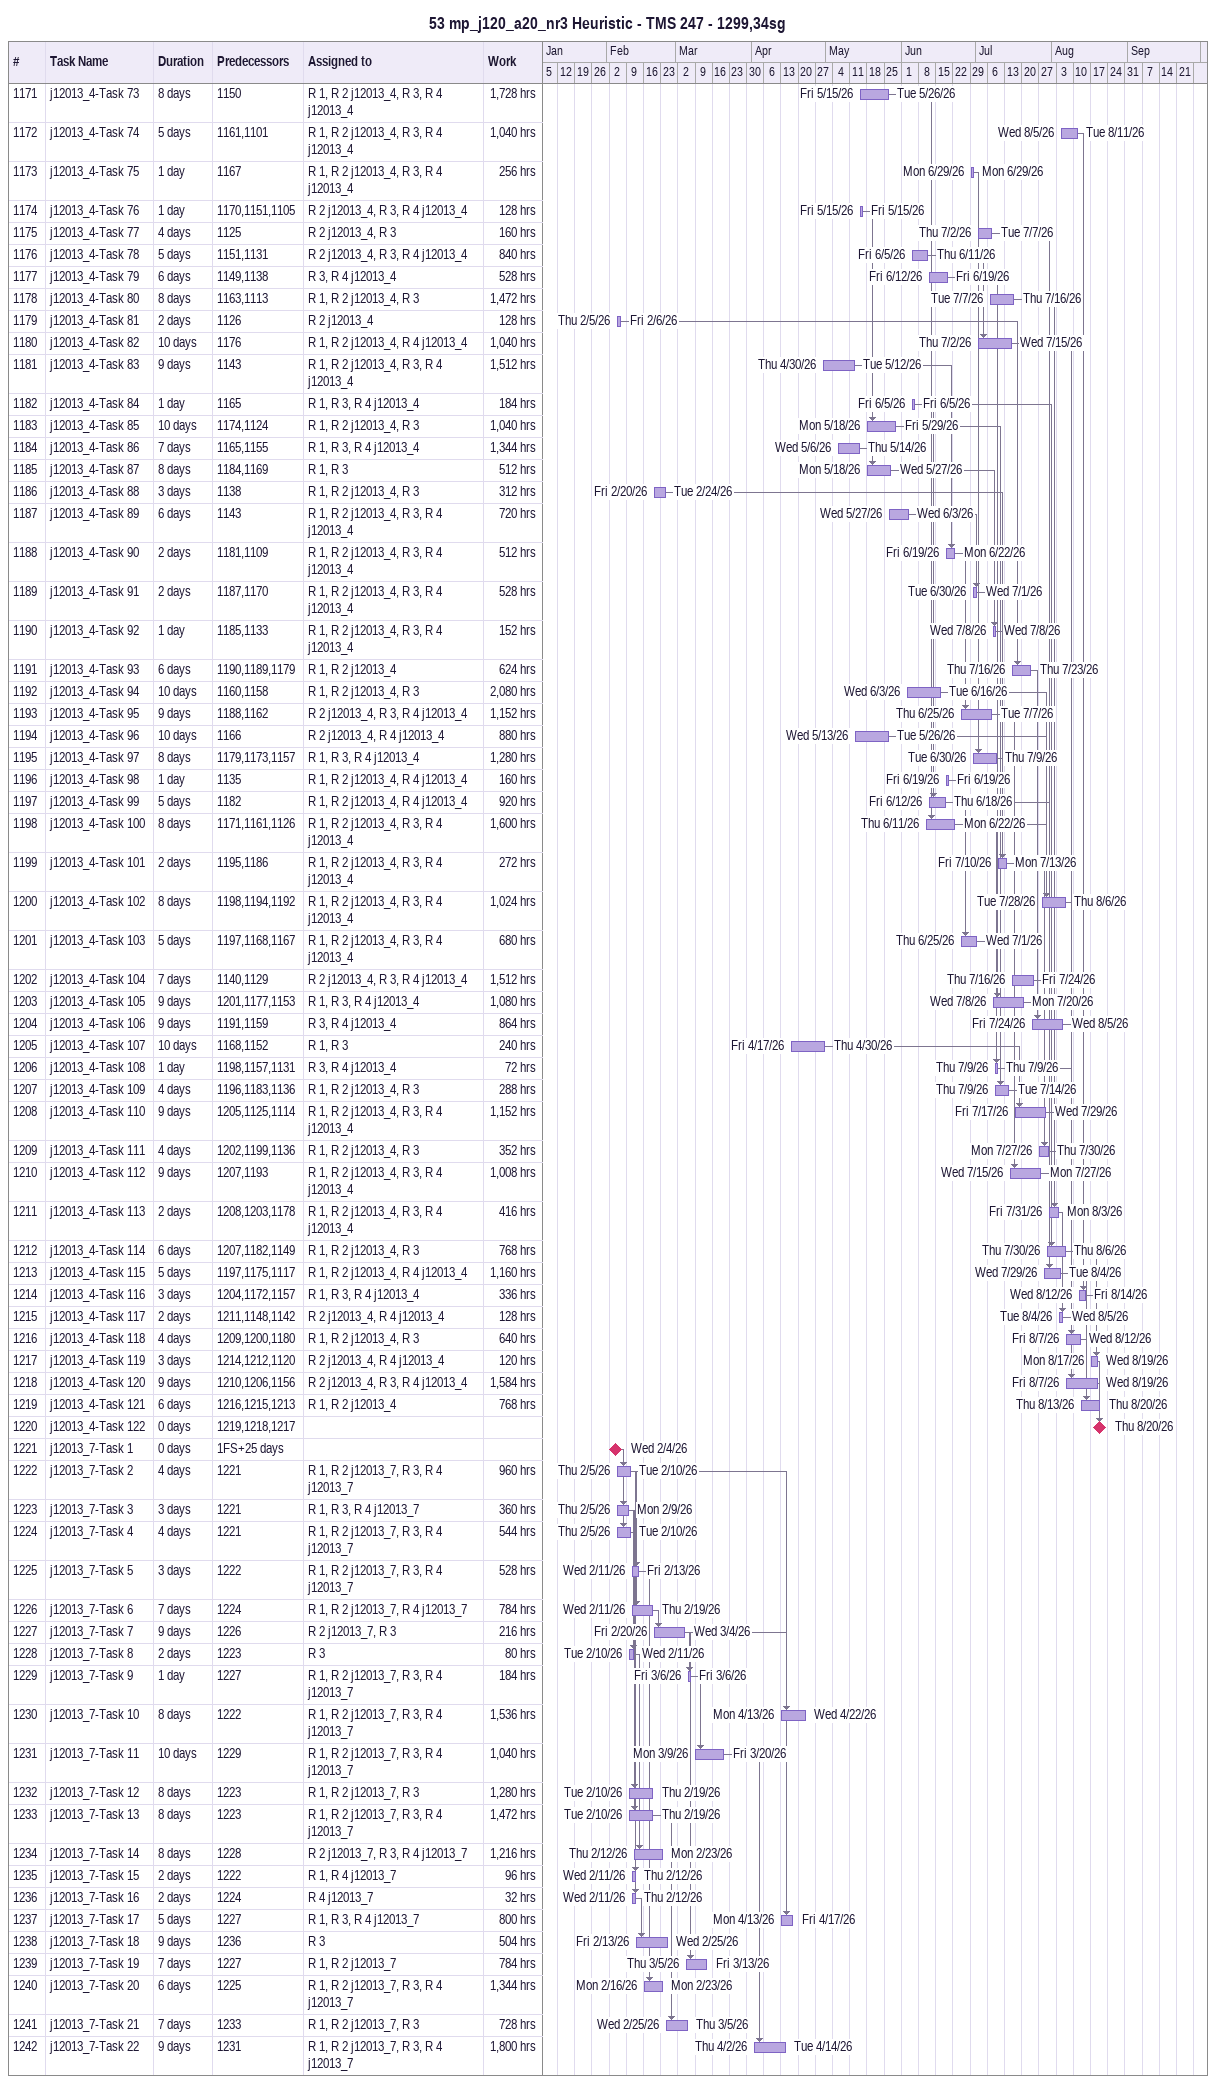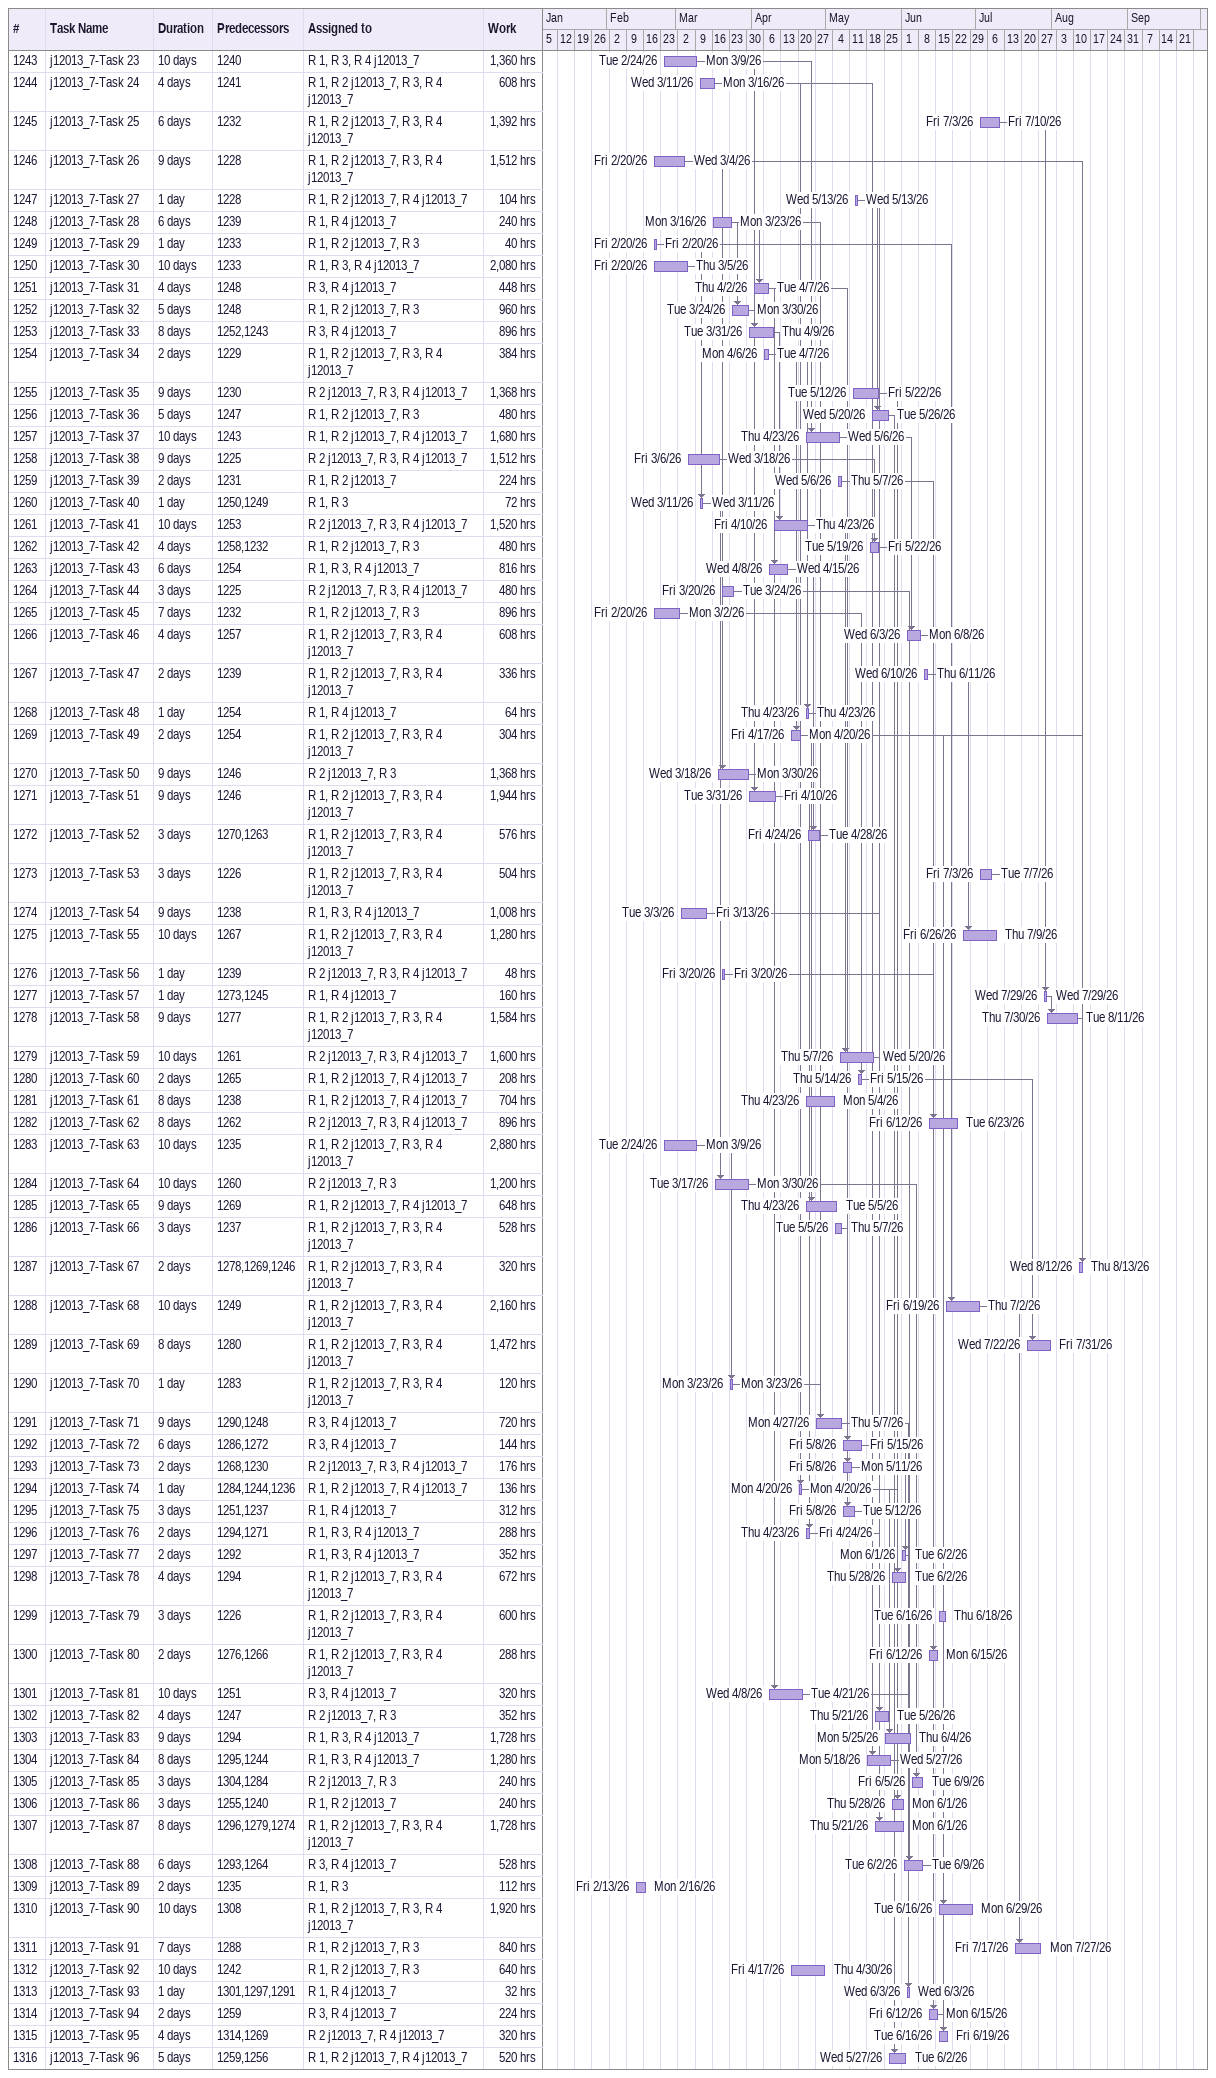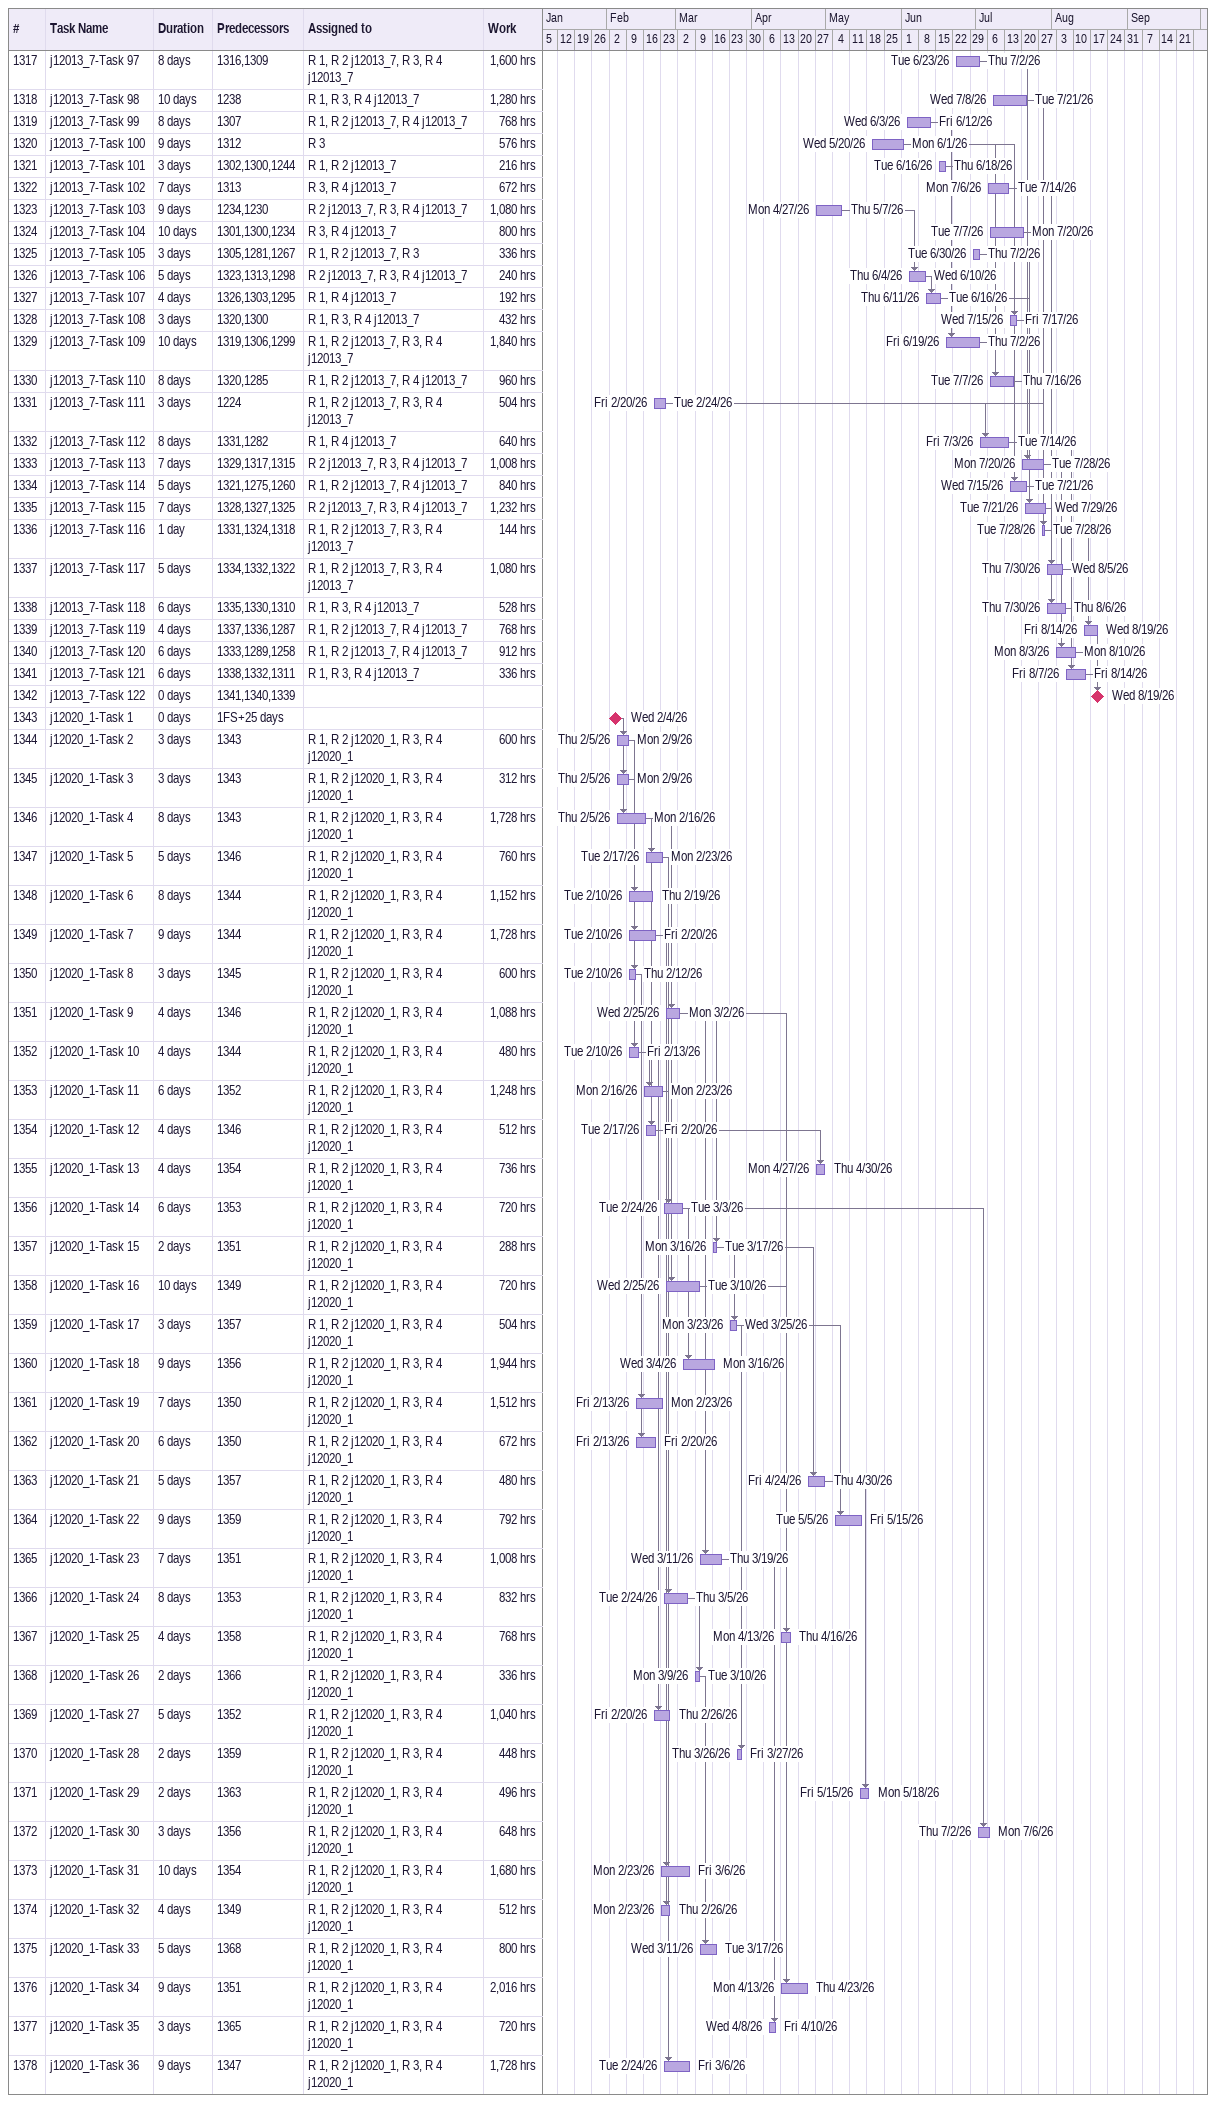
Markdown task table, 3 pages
53 mp_j120_a20_nr3 Heuristic - TMS 247 - 1299,34sg

| ID | Task | Duration | Start | Finish | Predecessors | Resources | Work (h) |
|---|---|---|---|---|---|---|---|
| 1171 | j12013_4-Task 73 | 8d | 2026-05-15 | 2026-05-26 | 1150 | R 1, R 2 j12013_4, R 3, R 4 j12013_4 | 1728 |
| 1172 | j12013_4-Task 74 | 5d | 2026-08-05 | 2026-08-11 | 1161, 1101 | R 1, R 2 j12013_4, R 3, R 4 j12013_4 | 1040 |
| 1173 | j12013_4-Task 75 | 1d | 2026-06-29 | 2026-06-29 | 1167 | R 1, R 2 j12013_4, R 3, R 4 j12013_4 | 256 |
| 1174 | j12013_4-Task 76 | 1d | 2026-05-15 | 2026-05-15 | 1170, 1151, 1105 | R 2 j12013_4, R 3, R 4 j12013_4 | 128 |
| 1175 | j12013_4-Task 77 | 4d | 2026-07-02 | 2026-07-07 | 1125 | R 2 j12013_4, R 3 | 160 |
| 1176 | j12013_4-Task 78 | 5d | 2026-06-05 | 2026-06-11 | 1151, 1131 | R 2 j12013_4, R 3, R 4 j12013_4 | 840 |
| 1177 | j12013_4-Task 79 | 6d | 2026-06-12 | 2026-06-19 | 1149, 1138 | R 3, R 4 j12013_4 | 528 |
| 1178 | j12013_4-Task 80 | 8d | 2026-07-07 | 2026-07-16 | 1163, 1113 | R 1, R 2 j12013_4, R 3 | 1472 |
| 1179 | j12013_4-Task 81 | 2d | 2026-02-05 | 2026-02-06 | 1126 | R 2 j12013_4 | 128 |
| 1180 | j12013_4-Task 82 | 10d | 2026-07-02 | 2026-07-15 | 1176 | R 1, R 2 j12013_4, R 4 j12013_4 | 1040 |
| 1181 | j12013_4-Task 83 | 9d | 2026-04-30 | 2026-05-12 | 1143 | R 1, R 2 j12013_4, R 3, R 4 j12013_4 | 1512 |
| 1182 | j12013_4-Task 84 | 1d | 2026-06-05 | 2026-06-05 | 1165 | R 1, R 3, R 4 j12013_4 | 184 |
| 1183 | j12013_4-Task 85 | 10d | 2026-05-18 | 2026-05-29 | 1174, 1124 | R 1, R 2 j12013_4, R 3 | 1040 |
| 1184 | j12013_4-Task 86 | 7d | 2026-05-06 | 2026-05-14 | 1165, 1155 | R 1, R 3, R 4 j12013_4 | 1344 |
| 1185 | j12013_4-Task 87 | 8d | 2026-05-18 | 2026-05-27 | 1184, 1169 | R 1, R 3 | 512 |
| 1186 | j12013_4-Task 88 | 3d | 2026-02-20 | 2026-02-24 | 1138 | R 1, R 2 j12013_4, R 3 | 312 |
| 1187 | j12013_4-Task 89 | 6d | 2026-05-27 | 2026-06-03 | 1143 | R 1, R 2 j12013_4, R 3, R 4 j12013_4 | 720 |
| 1188 | j12013_4-Task 90 | 2d | 2026-06-19 | 2026-06-22 | 1181, 1109 | R 1, R 2 j12013_4, R 3, R 4 j12013_4 | 512 |
| 1189 | j12013_4-Task 91 | 2d | 2026-06-30 | 2026-07-01 | 1187, 1170 | R 1, R 2 j12013_4, R 3, R 4 j12013_4 | 528 |
| 1190 | j12013_4-Task 92 | 1d | 2026-07-08 | 2026-07-08 | 1185, 1133 | R 1, R 2 j12013_4, R 3, R 4 j12013_4 | 152 |
| 1191 | j12013_4-Task 93 | 6d | 2026-07-16 | 2026-07-23 | 1190, 1189, 1179 | R 1, R 2 j12013_4 | 624 |
| 1192 | j12013_4-Task 94 | 10d | 2026-06-03 | 2026-06-16 | 1160, 1158 | R 1, R 2 j12013_4, R 3 | 2080 |
| 1193 | j12013_4-Task 95 | 9d | 2026-06-25 | 2026-07-07 | 1188, 1162 | R 2 j12013_4, R 3, R 4 j12013_4 | 1152 |
| 1194 | j12013_4-Task 96 | 10d | 2026-05-13 | 2026-05-26 | 1166 | R 2 j12013_4, R 4 j12013_4 | 880 |
| 1195 | j12013_4-Task 97 | 8d | 2026-06-30 | 2026-07-09 | 1179, 1173, 1157 | R 1, R 3, R 4 j12013_4 | 1280 |
| 1196 | j12013_4-Task 98 | 1d | 2026-06-19 | 2026-06-19 | 1135 | R 1, R 2 j12013_4, R 4 j12013_4 | 160 |
| 1197 | j12013_4-Task 99 | 5d | 2026-06-12 | 2026-06-18 | 1182 | R 1, R 2 j12013_4, R 4 j12013_4 | 920 |
| 1198 | j12013_4-Task 100 | 8d | 2026-06-11 | 2026-06-22 | 1171, 1161, 1126 | R 1, R 2 j12013_4, R 3, R 4 j12013_4 | 1600 |
| 1199 | j12013_4-Task 101 | 2d | 2026-07-10 | 2026-07-13 | 1195, 1186 | R 1, R 2 j12013_4, R 3, R 4 j12013_4 | 272 |
| 1200 | j12013_4-Task 102 | 8d | 2026-07-28 | 2026-08-06 | 1198, 1194, 1192 | R 1, R 2 j12013_4, R 3, R 4 j12013_4 | 1024 |
| 1201 | j12013_4-Task 103 | 5d | 2026-06-25 | 2026-07-01 | 1197, 1168, 1167 | R 1, R 2 j12013_4, R 3, R 4 j12013_4 | 680 |
| 1202 | j12013_4-Task 104 | 7d | 2026-07-16 | 2026-07-24 | 1140, 1129 | R 2 j12013_4, R 3, R 4 j12013_4 | 1512 |
| 1203 | j12013_4-Task 105 | 9d | 2026-07-08 | 2026-07-20 | 1201, 1177, 1153 | R 1, R 3, R 4 j12013_4 | 1080 |
| 1204 | j12013_4-Task 106 | 9d | 2026-07-24 | 2026-08-05 | 1191, 1159 | R 3, R 4 j12013_4 | 864 |
| 1205 | j12013_4-Task 107 | 10d | 2026-04-17 | 2026-04-30 | 1168, 1152 | R 1, R 3 | 240 |
| 1206 | j12013_4-Task 108 | 1d | 2026-07-09 | 2026-07-09 | 1198, 1157, 1131 | R 3, R 4 j12013_4 | 72 |
| 1207 | j12013_4-Task 109 | 4d | 2026-07-09 | 2026-07-14 | 1196, 1183, 1136 | R 1, R 2 j12013_4, R 3 | 288 |
| 1208 | j12013_4-Task 110 | 9d | 2026-07-17 | 2026-07-29 | 1205, 1125, 1114 | R 1, R 2 j12013_4, R 3, R 4 j12013_4 | 1152 |
| 1209 | j12013_4-Task 111 | 4d | 2026-07-27 | 2026-07-30 | 1202, 1199, 1136 | R 1, R 2 j12013_4, R 3 | 352 |
| 1210 | j12013_4-Task 112 | 9d | 2026-07-15 | 2026-07-27 | 1207, 1193 | R 1, R 2 j12013_4, R 3, R 4 j12013_4 | 1008 |
| 1211 | j12013_4-Task 113 | 2d | 2026-07-31 | 2026-08-03 | 1208, 1203, 1178 | R 1, R 2 j12013_4, R 3, R 4 j12013_4 | 416 |
| 1212 | j12013_4-Task 114 | 6d | 2026-07-30 | 2026-08-06 | 1207, 1182, 1149 | R 1, R 2 j12013_4, R 3 | 768 |
| 1213 | j12013_4-Task 115 | 5d | 2026-07-29 | 2026-08-04 | 1197, 1175, 1117 | R 1, R 2 j12013_4, R 4 j12013_4 | 1160 |
| 1214 | j12013_4-Task 116 | 3d | 2026-08-12 | 2026-08-14 | 1204, 1172, 1157 | R 1, R 3, R 4 j12013_4 | 336 |
| 1215 | j12013_4-Task 117 | 2d | 2026-08-04 | 2026-08-05 | 1211, 1148, 1142 | R 2 j12013_4, R 4 j12013_4 | 128 |
| 1216 | j12013_4-Task 118 | 4d | 2026-08-07 | 2026-08-12 | 1209, 1200, 1180 | R 1, R 2 j12013_4, R 3 | 640 |
| 1217 | j12013_4-Task 119 | 3d | 2026-08-17 | 2026-08-19 | 1214, 1212, 1120 | R 2 j12013_4, R 4 j12013_4 | 120 |
| 1218 | j12013_4-Task 120 | 9d | 2026-08-07 | 2026-08-19 | 1210, 1206, 1156 | R 2 j12013_4, R 3, R 4 j12013_4 | 1584 |
| 1219 | j12013_4-Task 121 | 6d | 2026-08-13 | 2026-08-20 | 1216, 1215, 1213 | R 1, R 2 j12013_4 | 768 |
| 1220 | j12013_4-Task 122 | 0d | 2026-08-20 | 2026-08-20 | 1219, 1218, 1217 |  |  |
| 1221 | j12013_7-Task 1 | 0d | 2026-02-04 | 2026-02-04 | 1FS+25d |  |  |
| 1222 | j12013_7-Task 2 | 4d | 2026-02-05 | 2026-02-10 | 1221 | R 1, R 2 j12013_7, R 3, R 4 j12013_7 | 960 |
| 1223 | j12013_7-Task 3 | 3d | 2026-02-05 | 2026-02-09 | 1221 | R 1, R 3, R 4 j12013_7 | 360 |
| 1224 | j12013_7-Task 4 | 4d | 2026-02-05 | 2026-02-10 | 1221 | R 1, R 2 j12013_7, R 3, R 4 j12013_7 | 544 |
| 1225 | j12013_7-Task 5 | 3d | 2026-02-11 | 2026-02-13 | 1222 | R 1, R 2 j12013_7, R 3, R 4 j12013_7 | 528 |
| 1226 | j12013_7-Task 6 | 7d | 2026-02-11 | 2026-02-19 | 1224 | R 1, R 2 j12013_7, R 4 j12013_7 | 784 |
| 1227 | j12013_7-Task 7 | 9d | 2026-02-20 | 2026-03-04 | 1226 | R 2 j12013_7, R 3 | 216 |
| 1228 | j12013_7-Task 8 | 2d | 2026-02-10 | 2026-02-11 | 1223 | R 3 | 80 |
| 1229 | j12013_7-Task 9 | 1d | 2026-03-06 | 2026-03-06 | 1227 | R 1, R 2 j12013_7, R 3, R 4 j12013_7 | 184 |
| 1230 | j12013_7-Task 10 | 8d | 2026-04-13 | 2026-04-22 | 1222 | R 1, R 2 j12013_7, R 3, R 4 j12013_7 | 1536 |
| 1231 | j12013_7-Task 11 | 10d | 2026-03-09 | 2026-03-20 | 1229 | R 1, R 2 j12013_7, R 3, R 4 j12013_7 | 1040 |
| 1232 | j12013_7-Task 12 | 8d | 2026-02-10 | 2026-02-19 | 1223 | R 1, R 2 j12013_7, R 3 | 1280 |
| 1233 | j12013_7-Task 13 | 8d | 2026-02-10 | 2026-02-19 | 1223 | R 1, R 2 j12013_7, R 3, R 4 j12013_7 | 1472 |
| 1234 | j12013_7-Task 14 | 8d | 2026-02-12 | 2026-02-23 | 1228 | R 2 j12013_7, R 3, R 4 j12013_7 | 1216 |
| 1235 | j12013_7-Task 15 | 2d | 2026-02-11 | 2026-02-12 | 1222 | R 1, R 4 j12013_7 | 96 |
| 1236 | j12013_7-Task 16 | 2d | 2026-02-11 | 2026-02-12 | 1224 | R 4 j12013_7 | 32 |
| 1237 | j12013_7-Task 17 | 5d | 2026-04-13 | 2026-04-17 | 1227 | R 1, R 3, R 4 j12013_7 | 800 |
| 1238 | j12013_7-Task 18 | 9d | 2026-02-13 | 2026-02-25 | 1236 | R 3 | 504 |
| 1239 | j12013_7-Task 19 | 7d | 2026-03-05 | 2026-03-13 | 1227 | R 1, R 2 j12013_7 | 784 |
| 1240 | j12013_7-Task 20 | 6d | 2026-02-16 | 2026-02-23 | 1225 | R 1, R 2 j12013_7, R 3, R 4 j12013_7 | 1344 |
| 1241 | j12013_7-Task 21 | 7d | 2026-02-25 | 2026-03-05 | 1233 | R 1, R 2 j12013_7, R 3 | 728 |
| 1242 | j12013_7-Task 22 | 9d | 2026-04-02 | 2026-04-14 | 1231 | R 1, R 2 j12013_7, R 3, R 4 j12013_7 | 1800 |
| 1243 | j12013_7-Task 23 | 10d | 2026-02-24 | 2026-03-09 | 1240 | R 1, R 3, R 4 j12013_7 | 1360 |
| 1244 | j12013_7-Task 24 | 4d | 2026-03-11 | 2026-03-16 | 1241 | R 1, R 2 j12013_7, R 3, R 4 j12013_7 | 608 |
| 1245 | j12013_7-Task 25 | 6d | 2026-07-03 | 2026-07-10 | 1232 | R 1, R 2 j12013_7, R 3, R 4 j12013_7 | 1392 |
| 1246 | j12013_7-Task 26 | 9d | 2026-02-20 | 2026-03-04 | 1228 | R 1, R 2 j12013_7, R 3, R 4 j12013_7 | 1512 |
| 1247 | j12013_7-Task 27 | 1d | 2026-05-13 | 2026-05-13 | 1228 | R 1, R 2 j12013_7, R 4 j12013_7 | 104 |
| 1248 | j12013_7-Task 28 | 6d | 2026-03-16 | 2026-03-23 | 1239 | R 1, R 4 j12013_7 | 240 |
| 1249 | j12013_7-Task 29 | 1d | 2026-02-20 | 2026-02-20 | 1233 | R 1, R 2 j12013_7, R 3 | 40 |
| 1250 | j12013_7-Task 30 | 10d | 2026-02-20 | 2026-03-05 | 1233 | R 1, R 3, R 4 j12013_7 | 2080 |
| 1251 | j12013_7-Task 31 | 4d | 2026-04-02 | 2026-04-07 | 1248 | R 3, R 4 j12013_7 | 448 |
| 1252 | j12013_7-Task 32 | 5d | 2026-03-24 | 2026-03-30 | 1248 | R 1, R 2 j12013_7, R 3 | 960 |
| 1253 | j12013_7-Task 33 | 8d | 2026-03-31 | 2026-04-09 | 1252, 1243 | R 3, R 4 j12013_7 | 896 |
| 1254 | j12013_7-Task 34 | 2d | 2026-04-06 | 2026-04-07 | 1229 | R 1, R 2 j12013_7, R 3, R 4 j12013_7 | 384 |
| 1255 | j12013_7-Task 35 | 9d | 2026-05-12 | 2026-05-22 | 1230 | R 2 j12013_7, R 3, R 4 j12013_7 | 1368 |
| 1256 | j12013_7-Task 36 | 5d | 2026-05-20 | 2026-05-26 | 1247 | R 1, R 2 j12013_7, R 3 | 480 |
| 1257 | j12013_7-Task 37 | 10d | 2026-04-23 | 2026-05-06 | 1243 | R 1, R 2 j12013_7, R 4 j12013_7 | 1680 |
| 1258 | j12013_7-Task 38 | 9d | 2026-03-06 | 2026-03-18 | 1225 | R 2 j12013_7, R 3, R 4 j12013_7 | 1512 |
| 1259 | j12013_7-Task 39 | 2d | 2026-05-06 | 2026-05-07 | 1231 | R 1, R 2 j12013_7 | 224 |
| 1260 | j12013_7-Task 40 | 1d | 2026-03-11 | 2026-03-11 | 1250, 1249 | R 1, R 3 | 72 |
| 1261 | j12013_7-Task 41 | 10d | 2026-04-10 | 2026-04-23 | 1253 | R 2 j12013_7, R 3, R 4 j12013_7 | 1520 |
| 1262 | j12013_7-Task 42 | 4d | 2026-05-19 | 2026-05-22 | 1258, 1232 | R 1, R 2 j12013_7, R 3 | 480 |
| 1263 | j12013_7-Task 43 | 6d | 2026-04-08 | 2026-04-15 | 1254 | R 1, R 3, R 4 j12013_7 | 816 |
| 1264 | j12013_7-Task 44 | 3d | 2026-03-20 | 2026-03-24 | 1225 | R 2 j12013_7, R 3, R 4 j12013_7 | 480 |
| 1265 | j12013_7-Task 45 | 7d | 2026-02-20 | 2026-03-02 | 1232 | R 1, R 2 j12013_7, R 3 | 896 |
| 1266 | j12013_7-Task 46 | 4d | 2026-06-03 | 2026-06-08 | 1257 | R 1, R 2 j12013_7, R 3, R 4 j12013_7 | 608 |
| 1267 | j12013_7-Task 47 | 2d | 2026-06-10 | 2026-06-11 | 1239 | R 1, R 2 j12013_7, R 3, R 4 j12013_7 | 336 |
| 1268 | j12013_7-Task 48 | 1d | 2026-04-23 | 2026-04-23 | 1254 | R 1, R 4 j12013_7 | 64 |
| 1269 | j12013_7-Task 49 | 2d | 2026-04-17 | 2026-04-20 | 1254 | R 1, R 2 j12013_7, R 3, R 4 j12013_7 | 304 |
| 1270 | j12013_7-Task 50 | 9d | 2026-03-18 | 2026-03-30 | 1246 | R 2 j12013_7, R 3 | 1368 |
| 1271 | j12013_7-Task 51 | 9d | 2026-03-31 | 2026-04-10 | 1246 | R 1, R 2 j12013_7, R 3, R 4 j12013_7 | 1944 |
| 1272 | j12013_7-Task 52 | 3d | 2026-04-24 | 2026-04-28 | 1270, 1263 | R 1, R 2 j12013_7, R 3, R 4 j12013_7 | 576 |
| 1273 | j12013_7-Task 53 | 3d | 2026-07-03 | 2026-07-07 | 1226 | R 1, R 2 j12013_7, R 3, R 4 j12013_7 | 504 |
| 1274 | j12013_7-Task 54 | 9d | 2026-03-03 | 2026-03-13 | 1238 | R 1, R 3, R 4 j12013_7 | 1008 |
| 1275 | j12013_7-Task 55 | 10d | 2026-06-26 | 2026-07-09 | 1267 | R 1, R 2 j12013_7, R 3, R 4 j12013_7 | 1280 |
| 1276 | j12013_7-Task 56 | 1d | 2026-03-20 | 2026-03-20 | 1239 | R 2 j12013_7, R 3, R 4 j12013_7 | 48 |
| 1277 | j12013_7-Task 57 | 1d | 2026-07-29 | 2026-07-29 | 1273, 1245 | R 1, R 4 j12013_7 | 160 |
| 1278 | j12013_7-Task 58 | 9d | 2026-07-30 | 2026-08-11 | 1277 | R 1, R 2 j12013_7, R 3, R 4 j12013_7 | 1584 |
| 1279 | j12013_7-Task 59 | 10d | 2026-05-07 | 2026-05-20 | 1261 | R 2 j12013_7, R 3, R 4 j12013_7 | 1600 |
| 1280 | j12013_7-Task 60 | 2d | 2026-05-14 | 2026-05-15 | 1265 | R 1, R 2 j12013_7, R 4 j12013_7 | 208 |
| 1281 | j12013_7-Task 61 | 8d | 2026-04-23 | 2026-05-04 | 1238 | R 1, R 2 j12013_7, R 4 j12013_7 | 704 |
| 1282 | j12013_7-Task 62 | 8d | 2026-06-12 | 2026-06-23 | 1262 | R 2 j12013_7, R 3, R 4 j12013_7 | 896 |
| 1283 | j12013_7-Task 63 | 10d | 2026-02-24 | 2026-03-09 | 1235 | R 1, R 2 j12013_7, R 3, R 4 j12013_7 | 2880 |
| 1284 | j12013_7-Task 64 | 10d | 2026-03-17 | 2026-03-30 | 1260 | R 2 j12013_7, R 3 | 1200 |
| 1285 | j12013_7-Task 65 | 9d | 2026-04-23 | 2026-05-05 | 1269 | R 1, R 2 j12013_7, R 4 j12013_7 | 648 |
| 1286 | j12013_7-Task 66 | 3d | 2026-05-05 | 2026-05-07 | 1237 | R 1, R 2 j12013_7, R 3, R 4 j12013_7 | 528 |
| 1287 | j12013_7-Task 67 | 2d | 2026-08-12 | 2026-08-13 | 1278, 1269, 1246 | R 1, R 2 j12013_7, R 3, R 4 j12013_7 | 320 |
| 1288 | j12013_7-Task 68 | 10d | 2026-06-19 | 2026-07-02 | 1249 | R 1, R 2 j12013_7, R 3, R 4 j12013_7 | 2160 |
| 1289 | j12013_7-Task 69 | 8d | 2026-07-22 | 2026-07-31 | 1280 | R 1, R 2 j12013_7, R 3, R 4 j12013_7 | 1472 |
| 1290 | j12013_7-Task 70 | 1d | 2026-03-23 | 2026-03-23 | 1283 | R 1, R 2 j12013_7, R 3, R 4 j12013_7 | 120 |
| 1291 | j12013_7-Task 71 | 9d | 2026-04-27 | 2026-05-07 | 1290, 1248 | R 3, R 4 j12013_7 | 720 |
| 1292 | j12013_7-Task 72 | 6d | 2026-05-08 | 2026-05-15 | 1286, 1272 | R 3, R 4 j12013_7 | 144 |
| 1293 | j12013_7-Task 73 | 2d | 2026-05-08 | 2026-05-11 | 1268, 1230 | R 2 j12013_7, R 3, R 4 j12013_7 | 176 |
| 1294 | j12013_7-Task 74 | 1d | 2026-04-20 | 2026-04-20 | 1284, 1244, 1236 | R 1, R 2 j12013_7, R 4 j12013_7 | 136 |
| 1295 | j12013_7-Task 75 | 3d | 2026-05-08 | 2026-05-12 | 1251, 1237 | R 1, R 4 j12013_7 | 312 |
| 1296 | j12013_7-Task 76 | 2d | 2026-04-23 | 2026-04-24 | 1294, 1271 | R 1, R 3, R 4 j12013_7 | 288 |
| 1297 | j12013_7-Task 77 | 2d | 2026-06-01 | 2026-06-02 | 1292 | R 1, R 3, R 4 j12013_7 | 352 |
| 1298 | j12013_7-Task 78 | 4d | 2026-05-28 | 2026-06-02 | 1294 | R 1, R 2 j12013_7, R 3, R 4 j12013_7 | 672 |
| 1299 | j12013_7-Task 79 | 3d | 2026-06-16 | 2026-06-18 | 1226 | R 1, R 2 j12013_7, R 3, R 4 j12013_7 | 600 |
| 1300 | j12013_7-Task 80 | 2d | 2026-06-12 | 2026-06-15 | 1276, 1266 | R 1, R 2 j12013_7, R 3, R 4 j12013_7 | 288 |
| 1301 | j12013_7-Task 81 | 10d | 2026-04-08 | 2026-04-21 | 1251 | R 3, R 4 j12013_7 | 320 |
| 1302 | j12013_7-Task 82 | 4d | 2026-05-21 | 2026-05-26 | 1247 | R 2 j12013_7, R 3 | 352 |
| 1303 | j12013_7-Task 83 | 9d | 2026-05-25 | 2026-06-04 | 1294 | R 1, R 3, R 4 j12013_7 | 1728 |
| 1304 | j12013_7-Task 84 | 8d | 2026-05-18 | 2026-05-27 | 1295, 1244 | R 1, R 3, R 4 j12013_7 | 1280 |
| 1305 | j12013_7-Task 85 | 3d | 2026-06-05 | 2026-06-09 | 1304, 1284 | R 2 j12013_7, R 3 | 240 |
| 1306 | j12013_7-Task 86 | 3d | 2026-05-28 | 2026-06-01 | 1255, 1240 | R 1, R 2 j12013_7 | 240 |
| 1307 | j12013_7-Task 87 | 8d | 2026-05-21 | 2026-06-01 | 1296, 1279, 1274 | R 1, R 2 j12013_7, R 3, R 4 j12013_7 | 1728 |
| 1308 | j12013_7-Task 88 | 6d | 2026-06-02 | 2026-06-09 | 1293, 1264 | R 3, R 4 j12013_7 | 528 |
| 1309 | j12013_7-Task 89 | 2d | 2026-02-13 | 2026-02-16 | 1235 | R 1, R 3 | 112 |
| 1310 | j12013_7-Task 90 | 10d | 2026-06-16 | 2026-06-29 | 1308 | R 1, R 2 j12013_7, R 3, R 4 j12013_7 | 1920 |
| 1311 | j12013_7-Task 91 | 7d | 2026-07-17 | 2026-07-27 | 1288 | R 1, R 2 j12013_7, R 3 | 840 |
| 1312 | j12013_7-Task 92 | 10d | 2026-04-17 | 2026-04-30 | 1242 | R 1, R 2 j12013_7, R 3 | 640 |
| 1313 | j12013_7-Task 93 | 1d | 2026-06-03 | 2026-06-03 | 1301, 1297, 1291 | R 1, R 4 j12013_7 | 32 |
| 1314 | j12013_7-Task 94 | 2d | 2026-06-12 | 2026-06-15 | 1259 | R 3, R 4 j12013_7 | 224 |
| 1315 | j12013_7-Task 95 | 4d | 2026-06-16 | 2026-06-19 | 1314, 1269 | R 2 j12013_7, R 4 j12013_7 | 320 |
| 1316 | j12013_7-Task 96 | 5d | 2026-05-27 | 2026-06-02 | 1259, 1256 | R 1, R 2 j12013_7, R 4 j12013_7 | 520 |
| 1317 | j12013_7-Task 97 | 8d | 2026-06-23 | 2026-07-02 | 1316, 1309 | R 1, R 2 j12013_7, R 3, R 4 j12013_7 | 1600 |
| 1318 | j12013_7-Task 98 | 10d | 2026-07-08 | 2026-07-21 | 1238 | R 1, R 3, R 4 j12013_7 | 1280 |
| 1319 | j12013_7-Task 99 | 8d | 2026-06-03 | 2026-06-12 | 1307 | R 1, R 2 j12013_7, R 4 j12013_7 | 768 |
| 1320 | j12013_7-Task 100 | 9d | 2026-05-20 | 2026-06-01 | 1312 | R 3 | 576 |
| 1321 | j12013_7-Task 101 | 3d | 2026-06-16 | 2026-06-18 | 1302, 1300, 1244 | R 1, R 2 j12013_7 | 216 |
| 1322 | j12013_7-Task 102 | 7d | 2026-07-06 | 2026-07-14 | 1313 | R 3, R 4 j12013_7 | 672 |
| 1323 | j12013_7-Task 103 | 9d | 2026-04-27 | 2026-05-07 | 1234, 1230 | R 2 j12013_7, R 3, R 4 j12013_7 | 1080 |
| 1324 | j12013_7-Task 104 | 10d | 2026-07-07 | 2026-07-20 | 1301, 1300, 1234 | R 3, R 4 j12013_7 | 800 |
| 1325 | j12013_7-Task 105 | 3d | 2026-06-30 | 2026-07-02 | 1305, 1281, 1267 | R 1, R 2 j12013_7, R 3 | 336 |
| 1326 | j12013_7-Task 106 | 5d | 2026-06-04 | 2026-06-10 | 1323, 1313, 1298 | R 2 j12013_7, R 3, R 4 j12013_7 | 240 |
| 1327 | j12013_7-Task 107 | 4d | 2026-06-11 | 2026-06-16 | 1326, 1303, 1295 | R 1, R 4 j12013_7 | 192 |
| 1328 | j12013_7-Task 108 | 3d | 2026-07-15 | 2026-07-17 | 1320, 1300 | R 1, R 3, R 4 j12013_7 | 432 |
| 1329 | j12013_7-Task 109 | 10d | 2026-06-19 | 2026-07-02 | 1319, 1306, 1299 | R 1, R 2 j12013_7, R 3, R 4 j12013_7 | 1840 |
| 1330 | j12013_7-Task 110 | 8d | 2026-07-07 | 2026-07-16 | 1320, 1285 | R 1, R 2 j12013_7, R 4 j12013_7 | 960 |
| 1331 | j12013_7-Task 111 | 3d | 2026-02-20 | 2026-02-24 | 1224 | R 1, R 2 j12013_7, R 3, R 4 j12013_7 | 504 |
| 1332 | j12013_7-Task 112 | 8d | 2026-07-03 | 2026-07-14 | 1331, 1282 | R 1, R 4 j12013_7 | 640 |
| 1333 | j12013_7-Task 113 | 7d | 2026-07-20 | 2026-07-28 | 1329, 1317, 1315 | R 2 j12013_7, R 3, R 4 j12013_7 | 1008 |
| 1334 | j12013_7-Task 114 | 5d | 2026-07-15 | 2026-07-21 | 1321, 1275, 1260 | R 1, R 2 j12013_7, R 4 j12013_7 | 840 |
| 1335 | j12013_7-Task 115 | 7d | 2026-07-21 | 2026-07-29 | 1328, 1327, 1325 | R 2 j12013_7, R 3, R 4 j12013_7 | 1232 |
| 1336 | j12013_7-Task 116 | 1d | 2026-07-28 | 2026-07-28 | 1331, 1324, 1318 | R 1, R 2 j12013_7, R 3, R 4 j12013_7 | 144 |
| 1337 | j12013_7-Task 117 | 5d | 2026-07-30 | 2026-08-05 | 1334, 1332, 1322 | R 1, R 2 j12013_7, R 3, R 4 j12013_7 | 1080 |
| 1338 | j12013_7-Task 118 | 6d | 2026-07-30 | 2026-08-06 | 1335, 1330, 1310 | R 1, R 3, R 4 j12013_7 | 528 |
| 1339 | j12013_7-Task 119 | 4d | 2026-08-14 | 2026-08-19 | 1337, 1336, 1287 | R 1, R 2 j12013_7, R 4 j12013_7 | 768 |
| 1340 | j12013_7-Task 120 | 6d | 2026-08-03 | 2026-08-10 | 1333, 1289, 1258 | R 1, R 2 j12013_7, R 4 j12013_7 | 912 |
| 1341 | j12013_7-Task 121 | 6d | 2026-08-07 | 2026-08-14 | 1338, 1332, 1311 | R 1, R 3, R 4 j12013_7 | 336 |
| 1342 | j12013_7-Task 122 | 0d | 2026-08-19 | 2026-08-19 | 1341, 1340, 1339 |  |  |
| 1343 | j12020_1-Task 1 | 0d | 2026-02-04 | 2026-02-04 | 1FS+25d |  |  |
| 1344 | j12020_1-Task 2 | 3d | 2026-02-05 | 2026-02-09 | 1343 | R 1, R 2 j12020_1, R 3, R 4 j12020_1 | 600 |
| 1345 | j12020_1-Task 3 | 3d | 2026-02-05 | 2026-02-09 | 1343 | R 1, R 2 j12020_1, R 3, R 4 j12020_1 | 312 |
| 1346 | j12020_1-Task 4 | 8d | 2026-02-05 | 2026-02-16 | 1343 | R 1, R 2 j12020_1, R 3, R 4 j12020_1 | 1728 |
| 1347 | j12020_1-Task 5 | 5d | 2026-02-17 | 2026-02-23 | 1346 | R 1, R 2 j12020_1, R 3, R 4 j12020_1 | 760 |
| 1348 | j12020_1-Task 6 | 8d | 2026-02-10 | 2026-02-19 | 1344 | R 1, R 2 j12020_1, R 3, R 4 j12020_1 | 1152 |
| 1349 | j12020_1-Task 7 | 9d | 2026-02-10 | 2026-02-20 | 1344 | R 1, R 2 j12020_1, R 3, R 4 j12020_1 | 1728 |
| 1350 | j12020_1-Task 8 | 3d | 2026-02-10 | 2026-02-12 | 1345 | R 1, R 2 j12020_1, R 3, R 4 j12020_1 | 600 |
| 1351 | j12020_1-Task 9 | 4d | 2026-02-25 | 2026-03-02 | 1346 | R 1, R 2 j12020_1, R 3, R 4 j12020_1 | 1088 |
| 1352 | j12020_1-Task 10 | 4d | 2026-02-10 | 2026-02-13 | 1344 | R 1, R 2 j12020_1, R 3, R 4 j12020_1 | 480 |
| 1353 | j12020_1-Task 11 | 6d | 2026-02-16 | 2026-02-23 | 1352 | R 1, R 2 j12020_1, R 3, R 4 j12020_1 | 1248 |
| 1354 | j12020_1-Task 12 | 4d | 2026-02-17 | 2026-02-20 | 1346 | R 1, R 2 j12020_1, R 3, R 4 j12020_1 | 512 |
| 1355 | j12020_1-Task 13 | 4d | 2026-04-27 | 2026-04-30 | 1354 | R 1, R 2 j12020_1, R 3, R 4 j12020_1 | 736 |
| 1356 | j12020_1-Task 14 | 6d | 2026-02-24 | 2026-03-03 | 1353 | R 1, R 2 j12020_1, R 3, R 4 j12020_1 | 720 |
| 1357 | j12020_1-Task 15 | 2d | 2026-03-16 | 2026-03-17 | 1351 | R 1, R 2 j12020_1, R 3, R 4 j12020_1 | 288 |
| 1358 | j12020_1-Task 16 | 10d | 2026-02-25 | 2026-03-10 | 1349 | R 1, R 2 j12020_1, R 3, R 4 j12020_1 | 720 |
| 1359 | j12020_1-Task 17 | 3d | 2026-03-23 | 2026-03-25 | 1357 | R 1, R 2 j12020_1, R 3, R 4 j12020_1 | 504 |
| 1360 | j12020_1-Task 18 | 9d | 2026-03-04 | 2026-03-16 | 1356 | R 1, R 2 j12020_1, R 3, R 4 j12020_1 | 1944 |
| 1361 | j12020_1-Task 19 | 7d | 2026-02-13 | 2026-02-23 | 1350 | R 1, R 2 j12020_1, R 3, R 4 j12020_1 | 1512 |
| 1362 | j12020_1-Task 20 | 6d | 2026-02-13 | 2026-02-20 | 1350 | R 1, R 2 j12020_1, R 3, R 4 j12020_1 | 672 |
| 1363 | j12020_1-Task 21 | 5d | 2026-04-24 | 2026-04-30 | 1357 | R 1, R 2 j12020_1, R 3, R 4 j12020_1 | 480 |
| 1364 | j12020_1-Task 22 | 9d | 2026-05-05 | 2026-05-15 | 1359 | R 1, R 2 j12020_1, R 3, R 4 j12020_1 | 792 |
| 1365 | j12020_1-Task 23 | 7d | 2026-03-11 | 2026-03-19 | 1351 | R 1, R 2 j12020_1, R 3, R 4 j12020_1 | 1008 |
| 1366 | j12020_1-Task 24 | 8d | 2026-02-24 | 2026-03-05 | 1353 | R 1, R 2 j12020_1, R 3, R 4 j12020_1 | 832 |
| 1367 | j12020_1-Task 25 | 4d | 2026-04-13 | 2026-04-16 | 1358 | R 1, R 2 j12020_1, R 3, R 4 j12020_1 | 768 |
| 1368 | j12020_1-Task 26 | 2d | 2026-03-09 | 2026-03-10 | 1366 | R 1, R 2 j12020_1, R 3, R 4 j12020_1 | 336 |
| 1369 | j12020_1-Task 27 | 5d | 2026-02-20 | 2026-02-26 | 1352 | R 1, R 2 j12020_1, R 3, R 4 j12020_1 | 1040 |
| 1370 | j12020_1-Task 28 | 2d | 2026-03-26 | 2026-03-27 | 1359 | R 1, R 2 j12020_1, R 3, R 4 j12020_1 | 448 |
| 1371 | j12020_1-Task 29 | 2d | 2026-05-15 | 2026-05-18 | 1363 | R 1, R 2 j12020_1, R 3, R 4 j12020_1 | 496 |
| 1372 | j12020_1-Task 30 | 3d | 2026-07-02 | 2026-07-06 | 1356 | R 1, R 2 j12020_1, R 3, R 4 j12020_1 | 648 |
| 1373 | j12020_1-Task 31 | 10d | 2026-02-23 | 2026-03-06 | 1354 | R 1, R 2 j12020_1, R 3, R 4 j12020_1 | 1680 |
| 1374 | j12020_1-Task 32 | 4d | 2026-02-23 | 2026-02-26 | 1349 | R 1, R 2 j12020_1, R 3, R 4 j12020_1 | 512 |
| 1375 | j12020_1-Task 33 | 5d | 2026-03-11 | 2026-03-17 | 1368 | R 1, R 2 j12020_1, R 3, R 4 j12020_1 | 800 |
| 1376 | j12020_1-Task 34 | 9d | 2026-04-13 | 2026-04-23 | 1351 | R 1, R 2 j12020_1, R 3, R 4 j12020_1 | 2016 |
| 1377 | j12020_1-Task 35 | 3d | 2026-04-08 | 2026-04-10 | 1365 | R 1, R 2 j12020_1, R 3, R 4 j12020_1 | 720 |
| 1378 | j12020_1-Task 36 | 9d | 2026-02-24 | 2026-03-06 | 1347 | R 1, R 2 j12020_1, R 3, R 4 j12020_1 | 1728 |
